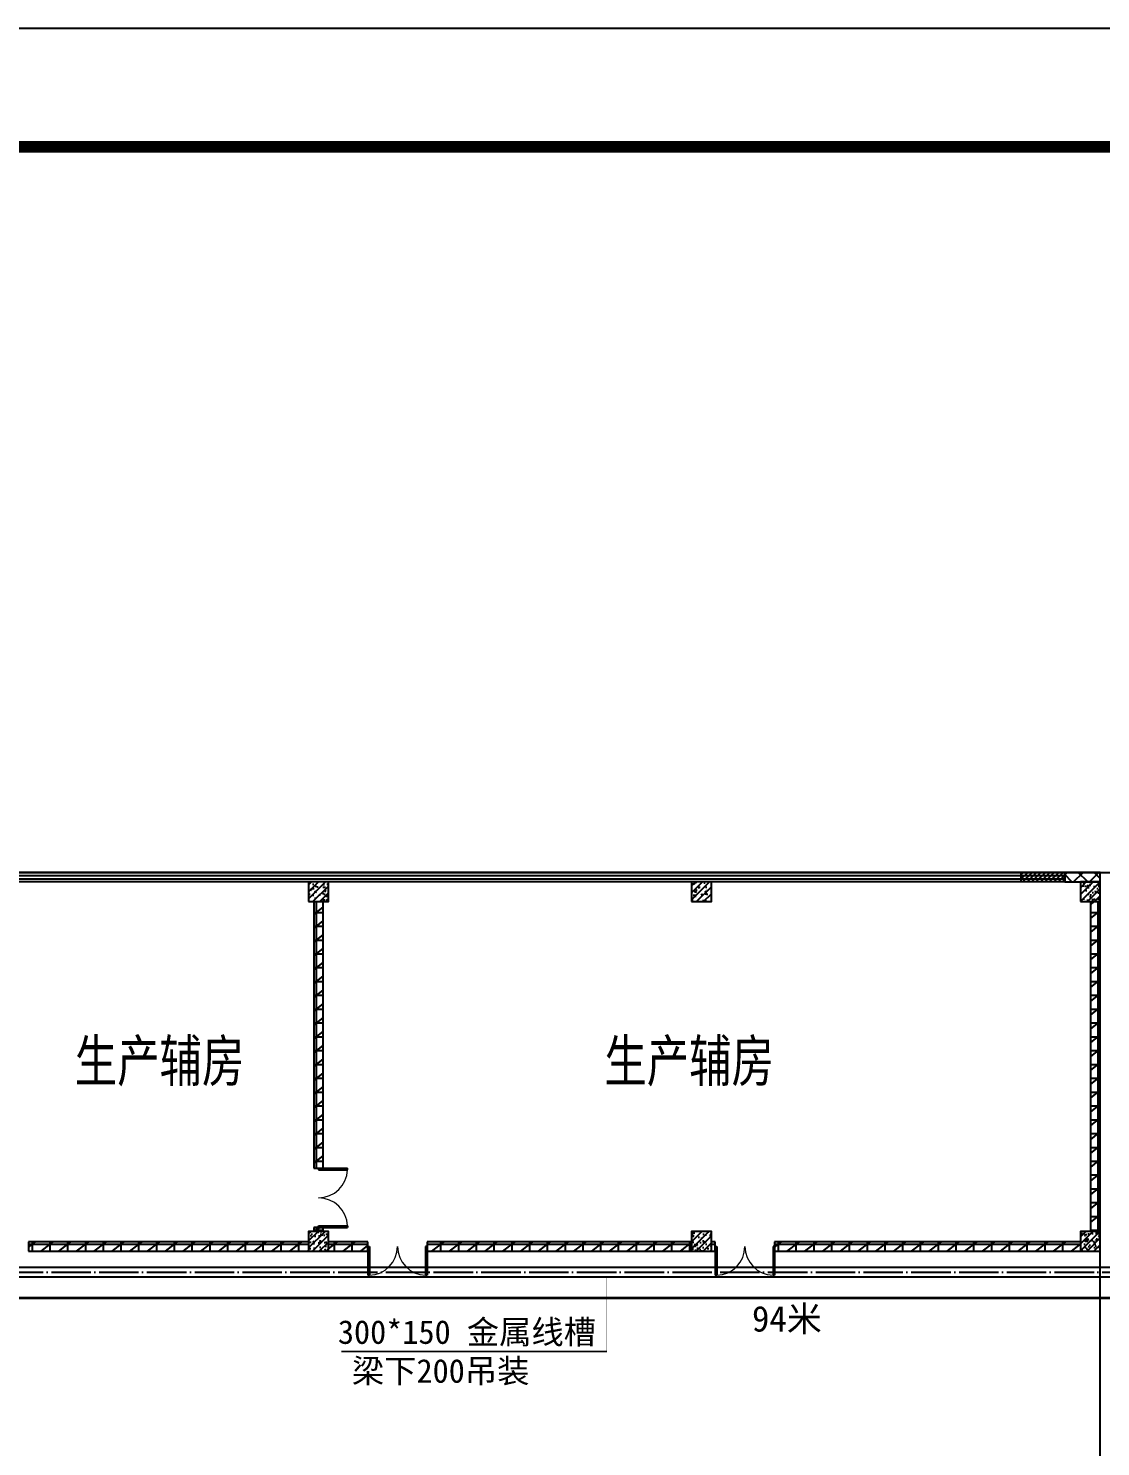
# Model space of a CAD drawing. Header units: millimetres. Extents: x -633009578 to 5705885, y -633235091 to 2571734.
# Drawn here: x 4100619 to 4127780, y 1977300 to 2013212 of the extents above; entities that cross this region are included whole.
import ezdxf
from ezdxf.enums import TextEntityAlignment as Align

# ---------------------------------------------------------------- set-up
doc = ezdxf.new("R2010")
doc.units = ezdxf.units.MM
doc.header["$LTSCALE"] = 1000
doc.header["$MEASUREMENT"] = 0
doc.linetypes.add('DOTE', pattern=[2.4200000000000004, 2, -0.2, 0.02, -0.2])
doc.layers.get('0').update_dxf_attribs({"color": 9})
for name, color, linetype in [('000000000000电气', 7, 'Continuous'), ('3T_WOOD', 21, 'Continuous'), ('A-COLUM(柱)', 255, 'Continuous'), ('A-DOOR(门）', 4, 'Continuous'), ('A-F-AREA(计算)', 5, 'Continuous'), ('A-FLOR(看线)', 8, 'Continuous'), ('A-HATH(填充)', 8, 'Continuous'), ('A-TEXT(房间)', 243, 'Continuous'), ('A-WALL(墙)', 255, 'Continuous'), ('A-WINDOW（窗）', 4, 'Continuous'), ('WALL', 9, 'Continuous'), ('电-桥架', 4, 'Continuous'), ('设备-箱柜', 3, 'Continuous'), ('院图签、封面151013$0$PUB_TITLE', 153, 'Continuous'), ('院图签、封面151013$0$图签文字', 4, 'Continuous')]:
    doc.layers.add(name, color=color, linetype=linetype)
doc.styles.add('_TCH', font='simhei.ttf', dxfattribs={"width": 0.75, "bigfont": 'hztxt.shx'})
doc.styles.add('ELEC-DIM', font='simhei.ttf')
doc.styles.add('宋体', font='simhei.ttf')
doc.styles.add('院图签、封面151013$0$-宋体', font='simhei.ttf', dxfattribs={"width": 0.8})
pattern_1 = [(0, (1628470.737756166, 677977.5160347573), (0, 350), []), (37.875, (1628870.737756166, 677977.5160347573), (-169.61527734408, 218.0766567528281), []), (90, (1628870.737756166, 677977.5160347573), (-450, 2.755455298081545e-14), [])]

# ---------------------------------------------------------------- blocks, each defined once
blk = doc.blocks.new('建筑图框_A1')
at = {"layer": '院图签、封面151013$0$PUB_TITLE'}
blk.add_lwpolyline([(0, 0), (84100, 0), (84100, 59400), (0, 59400)], close=True, dxfattribs=at)
at = {"layer": '院图签、封面151013$0$PUB_TITLE', "const_width": 100}
blk.add_lwpolyline([(2500, 1000), (83100, 1000), (83100, 58400), (2500, 58400)], close=True, dxfattribs=at)
at = {"layer": '院图签、封面151013$0$图签文字', "color": 6, "style": '院图签、封面151013$0$-宋体'}
for tag, height, width, p in [('工程主持人', 400, 0.7999999999883585, (79990.91196859907, 29505.93707200652)), ('审定', 400, 0.7999999999883585, (79990.91196859907, 28705.93707200605)), ('审核', 400, 0.7999999999883585, (79990.91196859907, 27905.93707200559)), ('专业负责人', 400, 0.7999999999883585, (79990.91196859907, 27105.93707200512)), ('校对', 400, 0.7999999999883585, (79990.91196859907, 26305.93707200466)), ('设计', 400, 0.7999999999883585, (79990.91196859907, 25505.93707200419)), ('方案设计人', 400, 0.7999999999883585, (79990.91196859907, 24706.79438478127)), ('工程编号', 300, 0.7000000000116415, (81000.00416498398, 8700.424278954277)), ('版次', 300, 0.7000000000116415, (78738.08139540046, 3005.726258059498)), ('日期', 300, 0.7000000000116415, (82038.0813954557, 3000.226258123759)), ('图号', 200, 0.7000000000116415, (82538.08139542397, 2400.075247410685)), ('图号_X施', 300, 0.7000000000116415, (81538.08139540977, 2200.188802651362)), ('比例', 300, 0.7000000000116415, (78738.08139537089, 2200.188802679535)), ('图号_总数', 200, 0.7000000000116415, (82538.08139541186, 2000.075247410219))]:
    blk.add_attdef(tag, text='', height=height, dxfattribs=dict(at, width=width)).set_placement(p, align=Align.MIDDLE_CENTER)
at = {"layer": '院图签、封面151013$0$图签文字', "color": 6, "style": '院图签、封面151013$0$-宋体', "width": 0.7}
for tag, p in [('建设单位_001', (80935.88661794258, 7446.21079580821)), ('工程名称_001', (80933.52706738078, 6045.368099178996)), ('图名_001', (79742.88288308708, 4059.656552180292))]:
    blk.add_attdef(tag, p, '', height=300, dxfattribs=at)
blk = doc.blocks.new('$TCHSYS$WIN2D')
for p, q in [((-0.5, 0.5), (0.5, 0.5)), ((-0.5, 0.5), (-0.4999999999999999, -0.5)), ((0.5, 0.5), (0.4999999999999998, -0.5)), ((0.5, 0.1666666666666666), (-0.5, 0.1666666666666666)), ((0.5, -0.1666666666666667), (-0.5, -0.1666666666666667)), ((-0.4999999999999999, -0.5), (0.5, -0.5))]:
    blk.add_line(p, q)
blk = doc.blocks.new('$DorLib2D$00000002')
for p, q in [((-0.5, -5.684341886080802e-17), (-0.5000000000000007, 0.4875)), ((-0.4750000000000007, 0.4875), (-0.5000000000000007, 0.4875)), ((-0.475, -2.842170943040401e-17), (-0.4750000000000007, 0.4875)), ((0.475, -2.842170943040401e-17), (0.4750000000000007, 0.4875)), ((0.4750000000000007, 0.4875), (0.5000000000000007, 0.4875)), ((0.5, -5.684341886080802e-17), (0.5000000000000007, 0.4875)), ((-0.5, -5.684341886080802e-17), (-0.475, -2.842170943040401e-17)), ((0.5, -5.684341886080802e-17), (0.475, -2.842170943040401e-17))]:
    blk.add_line(p, q)
at = {"lineweight": 13}
for centre, start, end in [((-0.4875, -4.263256414560601e-17), 0, 88.53071641864632), ((0.4875, -4.263256414560601e-17), 91.4692835813537, 180)]:
    blk.add_arc(centre, 0.4875, start, end, dxfattribs=at)
blk = doc.blocks.new('_FZH')
h = blk.add_hatch()
h.set_pattern_fill('钢筋混凝土', color=256, scale=0.1, style=0)
h.set_pattern_definition([(45, (0, 0), (-0.1767766952966369, 0.1767766952966369), []), (50, (0, 0), (0.7172601826007535, -0.06275213498259512), [0.07500000000000001, -0.8250000000000001]), (355, (0, 0), (-0.138751333613, 0.7521921337000119), [0.06, -0.66]), (100.4514, (0.05977168000000001, -0.00522934), (0.5785093817140216, 0.6894395420609536), [0.06374019, -0.701142112]), (46.1842, (0, 0.2), (1.067241048625645, -0.1655190143290181), [0.1125, -1.2375]), (96.6356, (0.088936745, 0.186206693), (0.9346627055487033, 0.9741178709004418), [0.095610288, -1.051713]), (351.1842, (0, 0.2), (0.9346619451336272, 0.9741186009253247), [0.09000000000000001, -0.9900000000000001]), (21, (0.1, 0.15), (0.5969070521184617, -0.4026188906653388), [0.07500000000000001, -0.8250000000000001]), (326, (0.1, 0.15), (0.2433153319215824, 0.7251500450468529), [0.06, -0.66]), (71.4514, (0.149742233, 0.116448394), (0.84022262858149, 0.3225304967099524), [0.06374019, -0.701142112]), (37.50000000000001, (0, 0), (0.01215985531729062, 0.3328938538313115), [0, -0.652, 0, -0.67, 0, -0.6625000000000001]), (7.499999999999999, (0, 0), (0.2630695374421486, 0.3944117118823603), [0, -0.382, 0, -0.637, 0, -0.2525]), (-32.5, (-0.223, 0), (0.533822436172409, -0.02255487173437976), [0, -0.25, 0, -0.78, 0, -1.035]), (-42.5, (-0.323, 0), (0.5831861693423862, 0.1001049823323177), [0, -0.325, 0, -0.518, 0, -0.735])])
h.paths.add_polyline_path([(-0.5, -0.5), (0.5, -0.5), (0.5, 0.5), (-0.5, 0.5)])
blk.add_lwpolyline([(-0.5, -0.5), (0.5, -0.5), (0.5, 0.5), (-0.5, 0.5)], close=True)

msp = doc.modelspace()

# ---------------------------------------------------------------- hatches: boundary and pattern name
at = {"layer": '3T_WOOD'}
h = msp.add_hatch(dxfattribs=at)
h.set_pattern_fill('ANSI31', color=256, scale=50)
h.set_pattern_definition([(45, (2939028.65830355, 677977.51603476), (-56.1266007566822, 56.12660075668221), [])])
h.paths.add_polyline_path([(4125769.25659231, 1991839.596922424), (4126869.25659231, 1991839.596922424), (4126869.25659231, 1991599.596922424), (4125769.25659231, 1991599.596922424)])
at = {"layer": 'A-HATH(填充)'}
h = msp.add_hatch(dxfattribs=at)
h.set_pattern_fill('多孔材料', color=256, scale=100, style=0)
h.set_pattern_definition([(45, (1628670.737756166, 677977.5160347573), (-200.0002033111466, 200.0002033111467), []), (135, (1628670.737756166, 677977.5160347573), (-200.0002033111467, -200.0002033111466), [])])
h.paths.add_polyline_path([(4127769.256591877, 1991839.596922424), (4126869.256592632, 1991839.596922428), (4126869.256592632, 1991599.59692242), (4127769.256591877, 1991599.596922424)])
h = msp.add_hatch(dxfattribs=at)
h.set_pattern_fill('空心砖', color=256, scale=100, style=0)
h.set_pattern_definition(pattern_1)
h.paths.add_polyline_path([(4107849.256591849, 1991099.596922424), (4107849.256591843, 1984349.596922107), (4108089.256591843, 1984349.596922107), (4108089.256591849, 1991099.596922424)])
h = msp.add_hatch(dxfattribs=at)
h.set_pattern_fill('空心砖', color=256, scale=100, style=0)
h.set_pattern_definition(pattern_1)
h.paths.add_polyline_path([(4127529.256591875, 1982749.596922424), (4127769.256591875, 1982749.596922424), (4127769.256591875, 1991099.596922424), (4127529.256591875, 1991099.596922424)])
h = msp.add_hatch(dxfattribs=at)
h.set_pattern_fill('空心砖', color=256, scale=100, style=0)
h.set_pattern_definition(pattern_1)
h.paths.add_polyline_path([(4107849.256591844, 1982749.596922424), (4108089.256591844, 1982749.596922424), (4108089.256591843, 1982849.596922615), (4107849.256591843, 1982849.596922615)])
h = msp.add_hatch(dxfattribs=at)
h.set_pattern_fill('空心砖', color=256, scale=100, style=0)
h.set_pattern_definition(pattern_1)
h.paths.add_polyline_path([(4107719.256591875, 1982249.596922424), (4107719.256591875, 1982489.596922413), (4100619.256592124, 1982489.596922421), (4100619.256592124, 1982249.596922421)])
h = msp.add_hatch(dxfattribs=at)
h.set_pattern_fill('空心砖', color=256, scale=100, style=0)
h.set_pattern_definition(pattern_1)
h.paths.add_polyline_path([(4108219.256591875, 1982489.596922417), (4108219.256591875, 1982249.596922407), (4109219.256591615, 1982249.596922384), (4109219.256591615, 1982489.596922435)])
h = msp.add_hatch(dxfattribs=at)
h.set_pattern_fill('空心砖', color=256, scale=100, style=0)
h.set_pattern_definition(pattern_1)
h.paths.add_polyline_path([(4117419.256591875, 1982249.596922424), (4117419.256591875, 1982489.596922413), (4110719.256591615, 1982489.596922435), (4110719.256591615, 1982249.596922384)])
h = msp.add_hatch(dxfattribs=at)
h.set_pattern_fill('空心砖', color=256, scale=100, style=0)
h.set_pattern_definition(pattern_1)
h.paths.add_polyline_path([(4117919.256591875, 1982489.596922387), (4117919.256591875, 1982249.596922423), (4118019.256591615, 1982249.596922427), (4118019.256591615, 1982489.596922377)])
h = msp.add_hatch(dxfattribs=at)
h.set_pattern_fill('空心砖', color=256, scale=100, style=0)
h.set_pattern_definition(pattern_1)
h.paths.add_polyline_path([(4127269.256591877, 1982249.596922424), (4127269.256591877, 1982489.596922412), (4119519.256591615, 1982489.596922377), (4119519.256591615, 1982249.596922427)])

# ---------------------------------------------------------------- linework, layer by layer
at = {"layer": '000000000000电气', "color": 2, "lineweight": 35}
msp.add_line((4100275.940698322, 1981063.995116919), (4160959.102830711, 1981063.995116919), dxfattribs=at)
at = {"layer": '3T_WOOD'}
msp.add_lwpolyline([(4125769.25659231, 1991839.596922424), (4126869.25659231, 1991839.596922424), (4126869.25659231, 1991599.596922424), (4125769.25659231, 1991599.596922424)], close=True, dxfattribs=at)
at = {"layer": 'A-F-AREA(计算)'}
msp.add_lwpolyline([(4060729.234130392, 1991839.59697076), (4195009.234130392, 1991839.59697076), (4195009.234130392, 1855759.59697076), (4060729.234130392, 1855759.59697076)], close=True, dxfattribs=at)
at = {"layer": 'A-FLOR(看线)'}
msp.add_lwpolyline([(4127769.256591875, 1923899.596922424), (4127769.256591875, 1991599.596922424)], dxfattribs=at)
at = {"layer": 'A-WALL(墙)'}
for p, q in [((4107849.256591849, 1991099.596922424), (4107849.256591843, 1984349.596922107)), ((4108089.256591843, 1984349.596922107), (4108089.256591849, 1991099.596922424)), ((4127529.256591899, 1982749.596922453), (4127529.256591875, 1991099.596922424)), ((4127769.256591899, 1982749.596922453), (4127769.256591875, 1991099.596922424)), ((4107849.256591843, 1984349.596922107), (4108089.256591843, 1984349.596922107)), ((4108089.256591843, 1982849.596922615), (4107849.256591843, 1982849.596922615)), ((4107849.256591843, 1982849.596922615), (4107849.256592584, 1982749.596922453)), ((4108089.256592453, 1982749.596922453), (4108089.256591843, 1982849.596922615)), ((4107719.256592103, 1982489.596922426), (4100619.256592124, 1982489.596922421)), ((4100619.256592124, 1982489.596922421), (4100619.256592124, 1982249.596922421)), ((4109219.256591615, 1982489.596922435), (4108219.256592103, 1982489.596922487)), ((4109219.256591615, 1982249.596922384), (4109219.256591615, 1982489.596922435)), ((4117419.256592103, 1982489.596922392), (4110719.256591615, 1982489.596922435)), ((4110719.256591615, 1982489.596922435), (4110719.256591615, 1982249.596922384)), ((4118019.256591615, 1982489.596922377), (4117919.256592103, 1982489.596922497)), ((4118019.256591615, 1982249.596922427), (4118019.256591615, 1982489.596922377)), ((4127269.256592103, 1982489.596922385), (4119519.256591615, 1982489.596922377)), ((4119519.256591615, 1982489.596922377), (4119519.256591615, 1982249.596922427)), ((4100619.256592124, 1982249.596922421), (4107719.256592103, 1982249.596922418)), ((4108219.256592103, 1982249.596922279), (4109219.256591615, 1982249.596922384)), ((4110719.256591615, 1982249.596922384), (4117419.256592103, 1982249.596922426)), ((4117919.256592103, 1982249.596922102), (4118019.256591615, 1982249.596922427)), ((4119519.256591615, 1982249.596922427), (4127269.256592103, 1982249.596922405))]:
    msp.add_line(p, q, dxfattribs=at)
at = {"layer": 'A-WINDOW（窗）'}
msp.add_lwpolyline([(4126869.256592256, 1991839.596922422), (4126869.256592256, 1991599.596922422)], dxfattribs=at)
at = {"layer": 'WALL'}
for p, q in [((4127769.256591877, 1991839.596922424), (4126869.256592632, 1991839.596922428)), ((4126869.256592632, 1991839.596922428), (4126869.256592632, 1991599.59692242)), ((4127769.256591877, 1991599.596922424), (4127769.256591877, 1991839.596922424)), ((4126869.256592632, 1991599.59692242), (4127769.256591877, 1991599.596922424))]:
    msp.add_line(p, q, dxfattribs=at)
at = {"layer": '电-桥架', "color": 5, "linetype": 'DOTE', "ltscale": 0.5}
msp.add_line((4099992.836766605, 1981718.535272727), (4166563.323974108, 1981718.535272727), dxfattribs=at)
at = {"layer": '电-桥架', "ltscale": 0.5}
msp.add_lwpolyline([(4166563.323974109, 1981593.535272727), (4099992.836766606, 1981593.535272727), (4099992.836766605, 1981843.535272727), (4166563.323974108, 1981843.535272727)], close=True, dxfattribs=at)
at = {"layer": '设备-箱柜', "color": 6}
msp.add_lwpolyline([(4115272.409660149, 1981616.831189338, 15, 15, 0), (4115272.409660149, 1979707.084635353, 15, 15, 0), (4115272.409660149, 1979707.084635353, 45, 45, 0), (4108547.479969725, 1979707.084635353, 45, 45, 0)], format="xyseb", dxfattribs=at)

# ---------------------------------------------------------------- block references
at = {"layer": 'A-COLUM(柱)', "xscale": 500, "yscale": 500, "zscale": 500}
for p in [(4107969.256591875, 1991349.596922424), (4117669.256591875, 1991349.596922424), (4127519.256591877, 1991349.596922424), (4107969.256591875, 1982499.596922424), (4117669.256591875, 1982499.596922424), (4127519.256591877, 1982499.596922424)]:
    msp.add_blockref('_FZH', p, dxfattribs=at)
at = {"layer": 'A-DOOR(门）', "extrusion": (0, 0, -1), "xscale": -1500, "yscale": 1500, "zscale": 1500}
for p, rotation in [((-4107969.256591849, 1983599.596922424), 90.00000000000001), ((-4109969.256591802, 1982369.596922413), 180), ((-4118769.256591802, 1982369.596922413), 180)]:
    msp.add_blockref('$DorLib2D$00000002', p, dxfattribs=dict(at, rotation=rotation))
at = {"layer": 'A-WINDOW（窗）', "extrusion": (0, 0, -1), "xscale": -50000.04198255227, "yscale": 240, "zscale": 50000.04198255227, "rotation": 180}
msp.add_blockref('$TCHSYS$WIN2D', (-4101869.235601354, 1991719.596922424), dxfattribs=at)
at = {"layer": '设备-箱柜', "xscale": 2.999999999999995, "yscale": 2.999999999999995}
msp.add_blockref('建筑图框_A1', (4008204.699681385, 1835011.976810416, 3.999999999999989e-08), dxfattribs=at)

# ---------------------------------------------------------------- texts
at = {"layer": '000000000000电气', "color": 0, "lineweight": 35, "style": '宋体'}
msp.add_text('94米', height=650, dxfattribs=at).set_placement((4118948.006859391, 1980213.527845658))
at = {"layer": 'A-TEXT(房间)', "style": '_TCH', "width": 0.75}
for p in [(4101794.790468083, 1986542.450864474), (4115209.631973146, 1986542.450864474)]:
    msp.add_text('生产辅房', height=1050, dxfattribs=at).set_placement(p)
at = {"layer": '设备-箱柜', "color": 6, "style": 'ELEC-DIM'}
for s, p in [('300*150 金属线槽', (4108459.577716353, 1979901.788540241)), ('梁下200吊装', (4108814.192444022, 1978917.460353621))]:
    msp.add_text(s, height=600, dxfattribs=at).set_placement(p)

doc.saveas('drawing.dxf')
